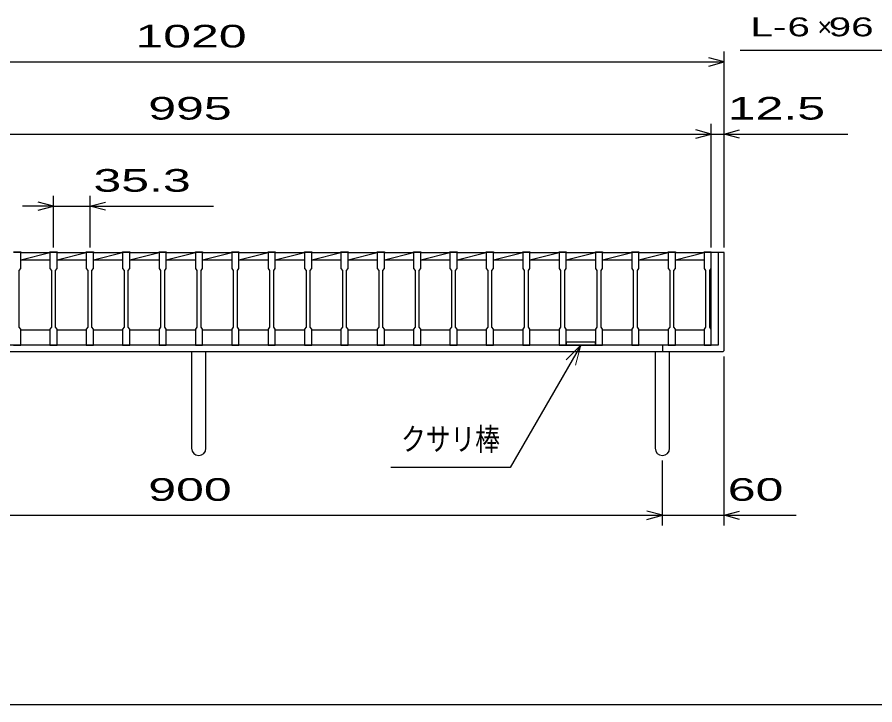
# Model space of a CAD drawing. Units: millimetres, scale not verified. Extents: x -1820 to 1731, y -1282 to 1054.
# Drawn here: x -1098 to -265, y -1146 to -479 of the extents above; entities that cross this region are included whole.
import ezdxf
from ezdxf.enums import TextEntityAlignment as Align

# ---------------------------------------------------------------- set-up
doc = ezdxf.new("R2010")
doc.units = ezdxf.units.MM
doc.header["$LTSCALE"] = 10
for name, color, linetype, lineweight in [('0_2', 150, 'Continuous', 25), ('16', 3, 'Continuous', 25), ('19', 6, 'Continuous', 25), ('22', 4, 'Continuous', 25)]:
    doc.layers.add(name, color=color, linetype=linetype, lineweight=lineweight)
doc.styles.add('ベクトル', font='')
doc.styles.get('ベクトル').set_extended_font_data('ベクトル')

msp = doc.modelspace()

# ---------------------------------------------------------------- linework, layer by layer
at = {"layer": '0_2'}
msp.add_line((1731, -1146.5), (-1729, -1146.5), dxfattribs=at)
at = {"layer": '16'}
for p, q in [((-1101.3, -706.8), (-1094.3, -706.8)), ((-1094.3, -707.5), (-1101.3, -707.5)), ((-1094.3, -706.8), (-1094.3, -707.5)), ((-1094.3, -723), (-1094.3, -707.5)), ((-1094.3, -707.5), (-1066, -707.5)), ((-1094.3, -714.5), (-1066, -707.5)), ((-1066, -707.5), (-1066, -706.8)), ((-1066, -706.8), (-1059, -706.8)), ((-1066, -707.5), (-1066, -723)), ((-1059, -707.5), (-1066, -707.5)), ((-1059, -706.8), (-1059, -707.5)), ((-1059, -723), (-1059, -707.5)), ((-1059, -707.5), (-1030.7, -707.5)), ((-1059, -714.5), (-1030.7, -707.5)), ((-1030.7, -707.5), (-1030.7, -706.8)), ((-1030.7, -706.8), (-1023.7, -706.8)), ((-1030.7, -707.5), (-1030.7, -723)), ((-1023.7, -707.5), (-1030.7, -707.5)), ((-1023.7, -706.8), (-1023.7, -707.5)), ((-1023.7, -723), (-1023.7, -707.5)), ((-1023.7, -707.5), (-995.4, -707.5)), ((-1023.7, -714.5), (-995.4, -707.5)), ((-995.4, -707.5), (-995.4, -706.8)), ((-995.4, -706.8), (-988.4, -706.8)), ((-995.4, -707.5), (-995.4, -723)), ((-988.4, -707.5), (-995.4, -707.5)), ((-988.4, -706.8), (-988.4, -707.5)), ((-988.4, -723), (-988.4, -707.5)), ((-988.4, -707.5), (-960.1, -707.5)), ((-988.4, -714.5), (-960.1, -707.5)), ((-960.1, -707.5), (-960.1, -706.8)), ((-960.1, -706.8), (-953.1, -706.8)), ((-960.1, -707.5), (-960.1, -723)), ((-953.1, -707.5), (-960.1, -707.5)), ((-953.1, -706.8), (-953.1, -707.5)), ((-953.1, -723), (-953.1, -707.5)), ((-953.1, -707.5), (-924.8, -707.5)), ((-953.1, -714.5), (-924.8, -707.5)), ((-924.8, -707.5), (-924.8, -706.8)), ((-924.8, -706.8), (-917.8, -706.8)), ((-924.8, -707.5), (-924.8, -723)), ((-917.8, -707.5), (-924.8, -707.5)), ((-917.8, -706.8), (-917.8, -707.5)), ((-917.8, -723), (-917.8, -707.5)), ((-917.8, -707.5), (-889.5, -707.5)), ((-917.8, -714.5), (-889.5, -707.5)), ((-889.5, -707.5), (-889.5, -706.8)), ((-889.5, -706.8), (-882.5, -706.8)), ((-889.5, -707.5), (-889.5, -723)), ((-882.5, -707.5), (-889.5, -707.5)), ((-882.5, -706.8), (-882.5, -707.5)), ((-882.5, -723), (-882.5, -707.5)), ((-882.5, -707.5), (-854.2, -707.5)), ((-882.5, -714.5), (-854.2, -707.5)), ((-854.2, -707.5), (-854.2, -706.8)), ((-854.2, -706.8), (-847.2, -706.8)), ((-854.2, -707.5), (-854.2, -723)), ((-847.2, -707.5), (-854.2, -707.5)), ((-847.2, -706.8), (-847.2, -707.5)), ((-847.2, -723), (-847.2, -707.5)), ((-847.2, -707.5), (-818.9, -707.5)), ((-847.2, -714.5), (-818.9, -707.5)), ((-818.9, -707.5), (-818.9, -706.8)), ((-818.9, -706.8), (-811.9, -706.8)), ((-818.9, -707.5), (-818.9, -723)), ((-811.9, -707.5), (-818.9, -707.5)), ((-811.9, -706.8), (-811.9, -707.5)), ((-811.9, -723), (-811.9, -707.5)), ((-811.9, -707.5), (-783.6, -707.5)), ((-811.9, -714.5), (-783.6, -707.5)), ((-783.6, -707.5), (-783.6, -706.8)), ((-783.6, -706.8), (-776.6, -706.8)), ((-783.6, -707.5), (-783.6, -723)), ((-776.6, -707.5), (-783.6, -707.5)), ((-776.6, -706.8), (-776.6, -707.5)), ((-776.6, -723), (-776.6, -707.5)), ((-776.6, -707.5), (-748.3, -707.5)), ((-776.6, -714.5), (-748.3, -707.5)), ((-748.3, -707.5), (-748.3, -706.8)), ((-748.3, -706.8), (-741.3, -706.8)), ((-748.3, -707.5), (-748.3, -723)), ((-741.3, -707.5), (-748.3, -707.5)), ((-741.3, -706.8), (-741.3, -707.5)), ((-741.3, -723), (-741.3, -707.5)), ((-741.3, -707.5), (-713, -707.5)), ((-741.3, -714.5), (-713, -707.5)), ((-713, -707.5), (-713, -706.8)), ((-713, -706.8), (-706, -706.8)), ((-713, -707.5), (-713, -723)), ((-706, -707.5), (-713, -707.5)), ((-706, -706.8), (-706, -707.5)), ((-706, -723), (-706, -707.5)), ((-706, -707.5), (-677.7, -707.5)), ((-706, -714.5), (-677.7, -707.5)), ((-677.7, -707.5), (-677.7, -706.8)), ((-677.7, -706.8), (-670.7, -706.8)), ((-677.7, -707.5), (-677.7, -723)), ((-670.7, -707.5), (-677.7, -707.5)), ((-670.7, -706.8), (-670.7, -707.5)), ((-670.7, -723), (-670.7, -707.5)), ((-670.7, -707.5), (-642.4, -707.5)), ((-670.7, -714.5), (-642.4, -707.5)), ((-642.4, -707.5), (-642.4, -706.8)), ((-642.4, -706.8), (-635.4, -706.8)), ((-642.4, -707.5), (-642.4, -723)), ((-635.4, -707.5), (-642.4, -707.5)), ((-635.4, -706.8), (-635.4, -707.5)), ((-635.4, -723), (-635.4, -707.5)), ((-635.4, -707.5), (-607.1, -707.5)), ((-635.4, -714.5), (-607.1, -707.5)), ((-607.1, -707.5), (-607.1, -706.8)), ((-607.1, -706.8), (-600.1, -706.8)), ((-607.1, -707.5), (-607.1, -723)), ((-600.1, -707.5), (-607.1, -707.5)), ((-600.1, -706.8), (-600.1, -707.5)), ((-600.1, -723), (-600.1, -707.5)), ((-600.1, -707.5), (-571.8, -707.5)), ((-600.1, -714.5), (-571.8, -707.5)), ((-571.8, -707.5), (-571.8, -706.8)), ((-571.8, -706.8), (-564.8, -706.8)), ((-571.8, -707.5), (-571.8, -723)), ((-564.8, -707.5), (-571.8, -707.5)), ((-564.8, -706.8), (-564.8, -707.5)), ((-564.8, -723), (-564.8, -707.5)), ((-564.8, -707.5), (-536.5, -707.5)), ((-564.8, -714.5), (-536.5, -707.5)), ((-536.5, -707.5), (-536.5, -706.8)), ((-536.5, -706.8), (-529.5, -706.8)), ((-536.5, -707.5), (-536.5, -723)), ((-529.5, -707.5), (-536.5, -707.5)), ((-529.5, -706.8), (-529.5, -707.5)), ((-529.5, -723), (-529.5, -707.5)), ((-529.5, -707.5), (-501.2, -707.5)), ((-529.5, -714.5), (-501.2, -707.5)), ((-501.2, -707.5), (-501.2, -706.8)), ((-501.2, -706.8), (-494.2, -706.8)), ((-501.2, -707.5), (-501.2, -723)), ((-494.2, -707.5), (-501.2, -707.5)), ((-494.2, -706.8), (-494.2, -707.5)), ((-494.2, -723), (-494.2, -707.5)), ((-494.2, -707.5), (-465.9, -707.5)), ((-494.2, -714.5), (-465.9, -707.5)), ((-465.9, -707.5), (-465.9, -706.8)), ((-465.9, -706.8), (-458.9, -706.8)), ((-465.9, -707.5), (-465.9, -723)), ((-458.9, -707.5), (-465.9, -707.5)), ((-458.9, -706.8), (-458.9, -707.5)), ((-458.9, -723), (-458.9, -707.5)), ((-458.9, -707.5), (-431, -707.5)), ((-458.9, -714.5), (-431, -707.6)), ((-431, -707.5), (-431, -706.8)), ((-431, -706.8), (-424, -706.8)), ((-431, -707.5), (-431, -723)), ((-424, -707.5), (-431, -707.5)), ((-424, -706.8), (-424, -707.5)), ((-424, -723), (-424, -707.5)), ((-424, -782.5), (-424, -707.5)), ((-1094.3, -714.5), (-1066, -714.5)), ((-1059, -714.5), (-1030.7, -714.5)), ((-1023.7, -714.5), (-995.4, -714.5)), ((-988.4, -714.5), (-960.1, -714.5)), ((-953.1, -714.5), (-924.8, -714.5)), ((-917.8, -714.5), (-889.5, -714.5)), ((-882.5, -714.5), (-854.2, -714.5)), ((-847.2, -714.5), (-818.9, -714.5)), ((-811.9, -714.5), (-783.6, -714.5)), ((-776.6, -714.5), (-748.3, -714.5)), ((-741.3, -714.5), (-713, -714.5)), ((-706, -714.5), (-677.7, -714.5)), ((-670.7, -714.5), (-642.4, -714.5)), ((-635.4, -714.5), (-607.1, -714.5)), ((-600.1, -714.5), (-571.8, -714.5)), ((-564.8, -714.5), (-536.5, -714.5)), ((-529.5, -714.5), (-501.2, -714.5)), ((-494.2, -714.5), (-465.9, -714.5)), ((-458.9, -714.5), (-431, -714.5)), ((-1095.8, -725), (-1094.3, -723)), ((-1066, -723), (-1064.5, -725)), ((-1060.5, -725), (-1059, -723)), ((-1030.7, -723), (-1029.2, -725)), ((-1025.2, -725), (-1023.7, -723)), ((-995.4, -723), (-993.9, -725)), ((-989.9, -725), (-988.4, -723)), ((-960.1, -723), (-958.6, -725)), ((-954.6, -725), (-953.1, -723)), ((-924.8, -723), (-923.3, -725)), ((-919.3, -725), (-917.8, -723)), ((-889.5, -723), (-888, -725)), ((-884, -725), (-882.5, -723)), ((-854.2, -723), (-852.7, -725)), ((-848.7, -725), (-847.2, -723)), ((-818.9, -723), (-817.4, -725)), ((-813.4, -725), (-811.9, -723)), ((-783.6, -723), (-782.1, -725)), ((-778.1, -725), (-776.6, -723)), ((-748.3, -723), (-746.8, -725)), ((-742.8, -725), (-741.3, -723)), ((-713, -723), (-711.5, -725)), ((-707.5, -725), (-706, -723)), ((-677.7, -723), (-676.2, -725)), ((-672.2, -725), (-670.7, -723)), ((-642.4, -723), (-640.9, -725)), ((-636.9, -725), (-635.4, -723)), ((-607.1, -723), (-605.6, -725)), ((-601.6, -725), (-600.1, -723)), ((-571.8, -723), (-570.3, -725)), ((-566.3, -725), (-564.8, -723)), ((-536.5, -723), (-535, -725)), ((-531, -725), (-529.5, -723)), ((-501.2, -723), (-499.7, -725)), ((-495.7, -725), (-494.2, -723)), ((-465.9, -723), (-464.4, -725)), ((-460.4, -725), (-458.9, -723)), ((-431, -723), (-429.5, -725)), ((-425.5, -725), (-424, -723)), ((-1095.8, -780), (-1095.8, -725)), ((-1064.5, -725), (-1064.5, -780)), ((-1060.5, -780), (-1060.5, -725)), ((-1029.2, -725), (-1029.2, -780)), ((-1025.2, -780), (-1025.2, -725)), ((-993.9, -725), (-993.9, -780)), ((-989.9, -780), (-989.9, -725)), ((-958.6, -725), (-958.6, -780)), ((-954.6, -780), (-954.6, -725)), ((-923.3, -725), (-923.3, -780)), ((-919.3, -780), (-919.3, -725)), ((-888, -725), (-888, -780)), ((-884, -780), (-884, -725)), ((-852.7, -725), (-852.7, -780)), ((-848.7, -780), (-848.7, -725)), ((-817.4, -725), (-817.4, -780)), ((-813.4, -780), (-813.4, -725)), ((-782.1, -725), (-782.1, -780)), ((-778.1, -780), (-778.1, -725)), ((-746.8, -725), (-746.8, -780)), ((-742.8, -780), (-742.8, -725)), ((-711.5, -725), (-711.5, -780)), ((-707.5, -780), (-707.5, -725)), ((-676.2, -725), (-676.2, -780)), ((-672.2, -780), (-672.2, -725)), ((-640.9, -725), (-640.9, -780)), ((-636.9, -780), (-636.9, -725)), ((-605.6, -725), (-605.6, -780)), ((-601.6, -780), (-601.6, -725)), ((-570.3, -725), (-570.3, -780)), ((-566.3, -780), (-566.3, -725)), ((-535, -725), (-535, -780)), ((-531, -780), (-531, -725)), ((-499.7, -725), (-499.7, -780)), ((-495.7, -780), (-495.7, -725)), ((-464.4, -725), (-464.4, -780)), ((-460.4, -780), (-460.4, -725)), ((-429.5, -725), (-429.5, -780)), ((-425.5, -780), (-425.5, -725)), ((-1094.3, -782), (-1095.8, -780)), ((-1094.3, -797.5), (-1094.3, -782)), ((-1094.3, -782.5), (-1066, -782.5)), ((-1064.5, -780), (-1066, -782)), ((-1066, -782), (-1066, -797.5)), ((-1059, -782), (-1060.5, -780)), ((-1059, -797.5), (-1059, -782)), ((-1059, -782.5), (-1030.7, -782.5)), ((-1029.2, -780), (-1030.7, -782)), ((-1030.7, -782), (-1030.7, -797.5)), ((-1023.7, -782), (-1025.2, -780)), ((-1023.7, -797.5), (-1023.7, -782)), ((-1023.7, -782.5), (-995.4, -782.5)), ((-993.9, -780), (-995.4, -782)), ((-995.4, -782), (-995.4, -797.5)), ((-988.4, -782), (-989.9, -780)), ((-988.4, -797.5), (-988.4, -782)), ((-988.4, -782.5), (-960.1, -782.5)), ((-958.6, -780), (-960.1, -782)), ((-960.1, -782), (-960.1, -797.5)), ((-953.1, -782), (-954.6, -780)), ((-953.1, -797.5), (-953.1, -782)), ((-953.1, -782.5), (-924.8, -782.5)), ((-923.3, -780), (-924.8, -782)), ((-924.8, -782), (-924.8, -797.5)), ((-917.8, -782), (-919.3, -780)), ((-917.8, -797.5), (-917.8, -782)), ((-917.8, -782.5), (-889.5, -782.5)), ((-888, -780), (-889.5, -782)), ((-889.5, -782), (-889.5, -797.5)), ((-882.5, -782), (-884, -780)), ((-882.5, -797.5), (-882.5, -782)), ((-882.5, -782.5), (-854.2, -782.5)), ((-852.7, -780), (-854.2, -782)), ((-854.2, -782), (-854.2, -797.5)), ((-847.2, -782), (-848.7, -780)), ((-847.2, -797.5), (-847.2, -782)), ((-847.2, -782.5), (-818.9, -782.5)), ((-817.4, -780), (-818.9, -782)), ((-818.9, -782), (-818.9, -797.5)), ((-811.9, -782), (-813.4, -780)), ((-811.9, -797.5), (-811.9, -782)), ((-811.9, -782.5), (-783.6, -782.5)), ((-782.1, -780), (-783.6, -782)), ((-783.6, -782), (-783.6, -797.5)), ((-776.6, -782), (-778.1, -780)), ((-776.6, -797.5), (-776.6, -782)), ((-776.6, -782.5), (-748.3, -782.5)), ((-746.8, -780), (-748.3, -782)), ((-748.3, -782), (-748.3, -797.5)), ((-741.3, -782), (-742.8, -780)), ((-741.3, -797.5), (-741.3, -782)), ((-741.3, -782.5), (-713, -782.5)), ((-711.5, -780), (-713, -782)), ((-713, -782), (-713, -797.5)), ((-706, -782), (-707.5, -780)), ((-706, -797.5), (-706, -782)), ((-706, -782.5), (-677.7, -782.5)), ((-676.2, -780), (-677.7, -782)), ((-677.7, -782), (-677.7, -797.5)), ((-670.7, -782), (-672.2, -780)), ((-670.7, -797.5), (-670.7, -782)), ((-670.7, -782.5), (-642.4, -782.5)), ((-640.9, -780), (-642.4, -782)), ((-642.4, -782), (-642.4, -797.5)), ((-635.4, -782), (-636.9, -780)), ((-635.4, -797.5), (-635.4, -782)), ((-635.4, -782.5), (-607.1, -782.5)), ((-605.6, -780), (-607.1, -782)), ((-607.1, -782), (-607.1, -797.5)), ((-600.1, -782), (-601.6, -780)), ((-600.1, -797.5), (-600.1, -782)), ((-600.1, -782.5), (-571.8, -782.5)), ((-570.3, -780), (-571.8, -782)), ((-571.8, -782), (-571.8, -797.5)), ((-564.8, -782), (-566.3, -780)), ((-564.8, -797.5), (-564.8, -782)), ((-564.8, -782.5), (-536.5, -782.5)), ((-535, -780), (-536.5, -782)), ((-536.5, -782), (-536.5, -797.5)), ((-529.5, -782), (-531, -780)), ((-529.5, -797.5), (-529.5, -782)), ((-529.5, -782.5), (-501.2, -782.5)), ((-499.7, -780), (-501.2, -782)), ((-501.2, -782), (-501.2, -797.5)), ((-494.2, -782), (-495.7, -780)), ((-494.2, -797.5), (-494.2, -782)), ((-494.2, -782.5), (-465.9, -782.5)), ((-464.4, -780), (-465.9, -782)), ((-465.9, -782), (-465.9, -797.5)), ((-458.9, -782), (-460.4, -780)), ((-458.9, -797.5), (-458.9, -782)), ((-458.9, -782.5), (-431, -782.5)), ((-429.5, -780), (-431, -782)), ((-431, -782), (-431, -797.5)), ((-424, -782), (-425.5, -780)), ((-424, -797.5), (-424, -782)), ((-1101.3, -797.5), (-1094.3, -797.5)), ((-1066, -797.5), (-1059, -797.5)), ((-1030.7, -797.5), (-1023.7, -797.5)), ((-995.4, -797.5), (-988.4, -797.5)), ((-960.1, -797.5), (-953.1, -797.5)), ((-924.8, -797.5), (-917.8, -797.5)), ((-889.5, -797.5), (-882.5, -797.5)), ((-854.2, -797.5), (-847.2, -797.5)), ((-818.9, -797.5), (-811.9, -797.5)), ((-783.6, -797.5), (-776.6, -797.5)), ((-748.3, -797.5), (-741.3, -797.5)), ((-713, -797.5), (-706, -797.5)), ((-677.7, -797.5), (-670.7, -797.5)), ((-642.4, -797.5), (-635.4, -797.5)), ((-607.1, -797.5), (-600.1, -797.5)), ((-571.8, -797.5), (-564.8, -797.5)), ((-536.5, -797.5), (-529.5, -797.5)), ((-501.2, -797.5), (-494.2, -797.5)), ((-465.9, -797.5), (-458.9, -797.5)), ((-431, -797.5), (-424, -797.5))]:
    msp.add_line(p, q, dxfattribs=at)
at = {"layer": '19'}
for p, q in [((-411.5, -707.5), (-424, -707.5)), ((-417.5, -707.5), (-417.5, -797.5)), ((-411.5, -802.5), (-411.5, -707.5)), ((-417.5, -797.5), (-1425.5, -797.5)), ((-471.5, -797.5), (-471.5, -803.5)), ((-1430.5, -803.5), (-412.5, -803.5)), ((-928.5, -803.5), (-928.5, -897.5)), ((-914.5, -897.5), (-914.5, -803.5)), ((-478.5, -803.5), (-478.5, -897.5)), ((-464.5, -897.5), (-464.5, -803.5)), ((-412.5, -803.5), (-411.5, -802.5))]:
    msp.add_line(p, q, dxfattribs=at)
at = {"layer": '19', "color": 4}
for p, q in [((-550.65, -797.5), (-619.19, -916.22)), ((-619.19, -916.22), (-735.19, -916.22))]:
    msp.add_line(p, q, dxfattribs=at)
at = {"layer": '19', "color": 3}
for p, q in [((-536.5, -794.5), (-564.8, -794.5)), ((-564.8, -794.5), (-564.8, -797.5)), ((-564.8, -797.5), (-536.5, -797.5)), ((-536.5, -797.5), (-536.5, -794.5))]:
    msp.add_line(p, q, dxfattribs=at)
at = {"layer": '19', "color": 4, "lineweight": 13}
for p, q in [((-550.65, -797.5), (-564.79, -811.64)), ((-555.83, -816.82), (-550.65, -797.5))]:
    msp.add_line(p, q, dxfattribs=at)
at = {"layer": '19'}
for centre in [(-921.5, -897.5), (-471.5, -897.5)]:
    msp.add_arc(centre, 7, 180, 0, dxfattribs=at)
at = {"layer": '22'}
for p, q in [((-411.5, -702.5), (-411.5, -512.5)), ((-396, -511), (-196, -511)), ((-1431.5, -522.5), (-411.5, -522.5)), ((-411.5, -522.5), (-426.5, -518.5)), ((-426.5, -526.5), (-411.5, -522.5)), ((-424, -702.5), (-424, -582.5)), ((-411.5, -702.5), (-411.5, -582.5)), ((-424, -592.5), (-439, -588.5)), ((-411.5, -592.5), (-396.5, -588.5)), ((-1419, -592.5), (-424, -592.5)), ((-439, -596.5), (-424, -592.5)), ((-424, -592.5), (-411.5, -592.5)), ((-396.5, -596.5), (-411.5, -592.5)), ((-411.5, -592.5), (-291.5, -592.5)), ((-1062.5, -702.5), (-1062.5, -652.5)), ((-1027.2, -652.5), (-1027.2, -702.5)), ((-1062.5, -662.5), (-1092.5, -662.5)), ((-1062.5, -662.5), (-1077.5, -658.5)), ((-1077.5, -666.5), (-1062.5, -662.5)), ((-1062.5, -662.5), (-1027.2, -662.5)), ((-1027.2, -662.5), (-1012.2, -658.5)), ((-1012.2, -666.5), (-1027.2, -662.5)), ((-1027.2, -662.5), (-907.2, -662.5)), ((-411.5, -972.5), (-411.5, -808.5)), ((-471.5, -972.5), (-471.5, -909.5)), ((-1371.5, -962.5), (-471.5, -962.5)), ((-471.5, -962.5), (-486.5, -958.5)), ((-486.5, -966.5), (-471.5, -962.5)), ((-471.5, -962.5), (-411.5, -962.5)), ((-411.5, -962.5), (-396.5, -958.5)), ((-396.5, -966.5), (-411.5, -962.5)), ((-411.5, -962.5), (-341.5, -962.5))]:
    msp.add_line(p, q, dxfattribs=at)

# ---------------------------------------------------------------- texts
at = {"layer": '19', "color": 2, "style": 'ベクトル', "width": 0.8}
msp.add_text('クサリ棒', height=21.99, dxfattribs=at).set_placement((-629.19, -906.22), align=Align.BOTTOM_RIGHT)
at = {"layer": '22', "color": 2, "style": 'ベクトル'}
for s, height, width, p in [('L-', 18.33, 1.6, (-386, -488.5)), (' 6 ', 18.33, 1.6, (-361, -488.5)), (' 96 ', 18.33, 1.6, (-321, -488.5)), (' 1020 ', 21.99, 1.65, (-996.5, -497.5)), (' 995 ', 21.99, 1.65, (-984, -567.5)), (' 12.5 ', 21.99, 1.65, (-421.5, -567.5)), (' 35.3 ', 21.99, 1.65, (-1037.2, -637.5)), (' 900 ', 21.99, 1.65, (-984, -937.5)), (' 60 ', 21.99, 1.65, (-421.5, -937.5))]:
    msp.add_text(s, height=height, dxfattribs=dict(at, width=width)).set_placement(p, align=Align.MIDDLE_LEFT)
msp.add_text('×', height=18.33, dxfattribs=at).set_placement((-321, -488.5), align=Align.MIDDLE_LEFT)

doc.saveas('drawing.dxf')
